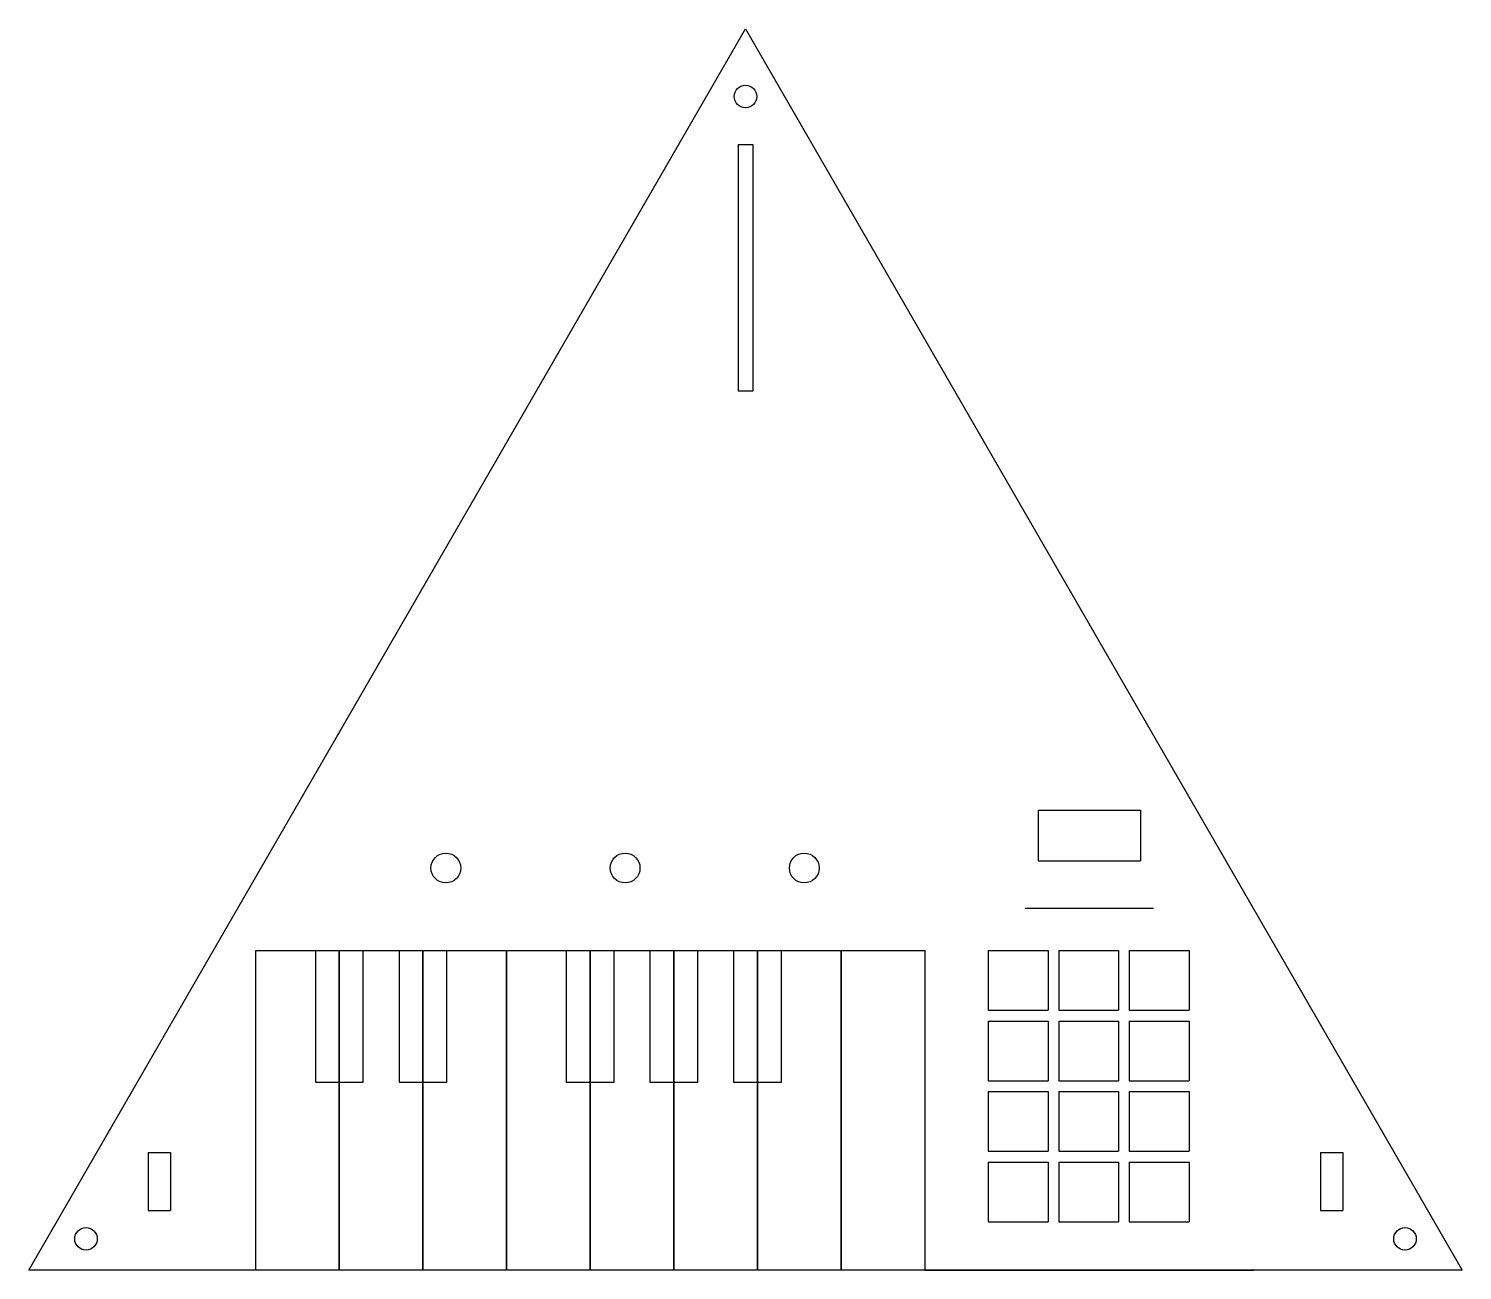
# Model space of a CAD drawing. Extents: x -152 to 152, y 0 to 264.
import ezdxf

# ---------------------------------------------------------------- set-up
doc = ezdxf.new("R2010")
doc.units = 0
doc.layers.add('MODELSKETCH_VISIBLE', color=7, linetype='CONTINUOUS')

msp = doc.modelspace()

# ---------------------------------------------------------------- linework, layer by layer
at = {"layer": 'MODELSKETCH_VISIBLE'}
for p, q in [((-152.4, 0), (0, 263.96)), ((0, 263.96), (152.4, 0)), ((-1.59, 239.37), (-1.59, 186.97)), ((-1.59, 239.37), (1.59, 239.37)), ((1.59, 239.37), (1.59, 186.97)), ((-1.59, 186.97), (1.59, 186.97)), ((62.23, 97.86), (62.23, 87.02)), ((62.23, 97.86), (83.97, 97.86)), ((83.97, 97.86), (83.97, 87.02)), ((62.23, 87.02), (83.97, 87.02)), ((59.45, 76.96), (86.75, 76.96)), ((-104.14, 0), (-104.14, 67.97)), ((-104.14, 67.97), (-86.36, 67.97)), ((-91.44, 67.97), (-91.44, 40.03)), ((-86.36, 67.97), (-86.36, 0)), ((-86.36, 0), (-86.36, 67.97)), ((-86.36, 67.97), (-68.58, 67.97)), ((-81.28, 40.03), (-81.28, 67.97)), ((-73.66, 67.97), (-73.66, 40.03)), ((-68.58, 0), (-68.58, 67.97)), ((-68.58, 67.97), (-50.8, 67.97)), ((-68.58, 67.97), (-68.58, 0)), ((-63.5, 40.03), (-63.5, 67.97)), ((-50.8, 0), (-50.8, 67.97)), ((-50.8, 67.97), (-33.02, 67.97)), ((-50.8, 67.97), (-50.8, 0)), ((-38.1, 67.97), (-38.1, 40.03)), ((-33.02, 67.97), (-33.02, 0)), ((-33.02, 0), (-33.02, 67.97)), ((-33.02, 67.97), (-15.24, 67.97)), ((-27.94, 40.03), (-27.94, 67.97)), ((-20.32, 67.97), (-20.32, 40.03)), ((-15.24, 0), (-15.24, 67.97)), ((-15.24, 67.97), (-15.24, 0)), ((-15.24, 67.97), (2.54, 67.97)), ((-10.16, 40.03), (-10.16, 67.97)), ((-2.54, 67.97), (-2.54, 40.03)), ((2.54, 0), (2.54, 67.97)), ((2.54, 67.97), (20.32, 67.97)), ((2.54, 67.97), (2.54, 0)), ((2.54, 67.97), (2.54, 0)), ((7.62, 40.03), (7.62, 67.97)), ((20.32, 0), (20.32, 67.97)), ((20.32, 67.97), (38.1, 67.97)), ((20.32, 67.97), (20.32, 0)), ((20.32, 67.97), (20.32, 0)), ((38.1, 67.97), (38.1, 0)), ((51.62, 67.98), (64.32, 67.98)), ((51.62, 67.98), (51.62, 55.28)), ((64.32, 67.98), (64.32, 55.28)), ((66.61, 67.98), (79.31, 67.98)), ((66.61, 67.98), (66.61, 55.28)), ((79.31, 67.98), (79.31, 55.28)), ((81.6, 67.98), (81.6, 55.28)), ((81.6, 67.98), (94.3, 67.98)), ((94.3, 67.98), (94.3, 55.28)), ((51.62, 55.28), (64.32, 55.28)), ((66.61, 55.28), (79.31, 55.28)), ((81.6, 55.28), (94.3, 55.28)), ((51.62, 53), (64.32, 53)), ((51.62, 53), (51.62, 40.3)), ((64.32, 53), (64.32, 40.3)), ((66.61, 53), (79.31, 53)), ((66.61, 53), (66.61, 40.3)), ((79.31, 53), (79.31, 40.3)), ((81.6, 53), (94.3, 53)), ((81.6, 53), (81.6, 40.3)), ((94.3, 53), (94.3, 40.3)), ((-91.44, 40.03), (-81.28, 40.03)), ((-73.66, 40.03), (-63.5, 40.03)), ((-38.1, 40.03), (-27.94, 40.03)), ((-20.32, 40.03), (-10.16, 40.03)), ((-2.54, 40.03), (7.62, 40.03)), ((51.62, 40.3), (64.32, 40.3)), ((66.61, 40.3), (79.31, 40.3)), ((81.6, 40.3), (94.3, 40.3)), ((51.62, 38.01), (64.32, 38.01)), ((51.62, 38.01), (51.62, 25.31)), ((64.32, 38.01), (64.32, 25.31)), ((66.61, 38.01), (79.31, 38.01)), ((66.61, 38.01), (66.61, 25.31)), ((79.31, 38.01), (79.31, 25.31)), ((81.6, 38.01), (81.6, 25.31)), ((81.6, 38.01), (94.3, 38.01)), ((94.3, 38.01), (94.3, 25.31)), ((-127, 25.08), (-127, 12.7)), ((-127, 25.08), (-122.24, 25.08)), ((-122.24, 25.08), (-122.24, 12.7)), ((51.62, 25.31), (64.32, 25.31)), ((66.61, 25.31), (79.31, 25.31)), ((81.6, 25.31), (94.3, 25.31)), ((122.24, 25.08), (122.24, 12.7)), ((122.24, 25.08), (127, 25.08)), ((127, 25.08), (127, 12.7)), ((51.62, 23.02), (64.32, 23.02)), ((51.62, 23.02), (51.62, 10.32)), ((64.32, 23.02), (64.32, 10.32)), ((66.61, 23.02), (79.31, 23.02)), ((66.61, 23.02), (66.61, 10.32)), ((79.31, 23.02), (79.31, 10.32)), ((81.6, 23.02), (81.6, 10.32)), ((81.6, 23.02), (94.3, 23.02)), ((94.3, 23.02), (94.3, 10.32)), ((-127, 12.7), (-122.24, 12.7)), ((122.24, 12.7), (127, 12.7)), ((51.62, 10.32), (64.32, 10.32)), ((66.61, 10.32), (79.31, 10.32)), ((81.6, 10.32), (94.3, 10.32)), ((152.4, 0), (-152.4, 0)), ((38.1, 0), (108.1, 0))]:
    msp.add_line(p, q, dxfattribs=at)
for centre, radius in [((0, 249.53), 2.39), ((0, 249.53), 2.39), ((-63.7, 85.53), 3.17), ((-25.6, 85.53), 3.17), ((12.5, 85.53), 3.17), ((-140.21, 6.68), 2.39), ((140.21, 6.68), 2.39)]:
    msp.add_circle(centre, radius, dxfattribs=at)

doc.saveas('drawing.dxf')
